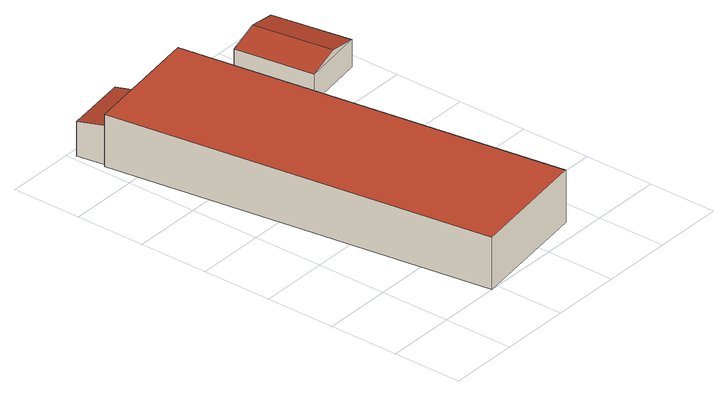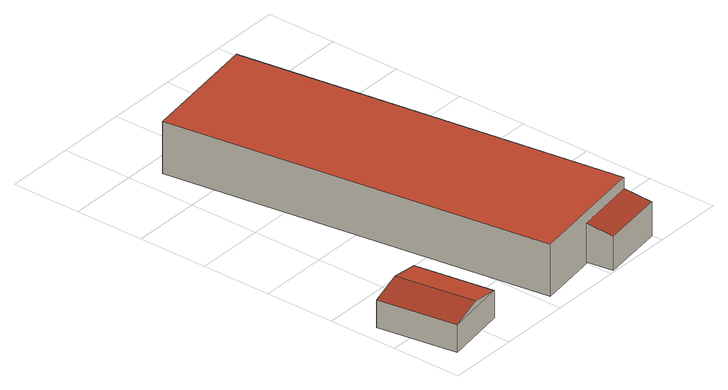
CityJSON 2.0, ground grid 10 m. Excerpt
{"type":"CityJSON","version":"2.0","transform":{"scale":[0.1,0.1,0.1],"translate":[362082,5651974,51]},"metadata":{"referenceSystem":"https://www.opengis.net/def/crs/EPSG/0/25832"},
"CityObjects":{
"building1":{"type":"Building","attributes":{"Geometrietyp2DReferenz":"3000","Gemeindeschluessel":"05315000","function":"31001_2100","roofType":"1000","measuredHeight":7.61,"storeysAboveGround":1},"address":[{"country":"Germany","locality":"Köln","thoroughfareNumber":"1","thoroughfareName":"Kunstfelder Str."}],"geometry":[{"type":"Solid","lod":"2","boundaries":[[[[0,1,2,3]],[[4,5,1,0]],[[6,7,5,4]],[[3,2,7,6]],[[4,0,3,6]],[[1,5,7,2]]]],"semantics":{"surfaces":[{"type":"WallSurface"},{"type":"RoofSurface"},{"type":"GroundSurface"}],"values":[[0,0,0,0,1,2]]}}]},
"building2":{"type":"Building","attributes":{"Geometrietyp2DReferenz":"3000","Gemeindeschluessel":"05315000","function":"51009_1610","roofType":"2100","measuredHeight":5.77},"geometry":[{"type":"Solid","lod":"2","boundaries":[[[[8,9,10,11]],[[12,13,9,8]],[[14,15,13,12]],[[11,10,15,14]],[[12,8,11,14]],[[9,13,15,10]]]],"semantics":{"surfaces":[{"type":"WallSurface"},{"type":"RoofSurface"},{"type":"GroundSurface"}],"values":[[0,0,0,0,1,2]]}}]},
"building3":{"type":"Building","attributes":{"Geometrietyp2DReferenz":"3000","Gemeindeschluessel":"05315000","function":"31001_2000","roofType":"3100","measuredHeight":5.07,"storeysAboveGround":1},"address":[{"country":"Germany","locality":"Köln","thoroughfareNumber":"1","thoroughfareName":"Kunstfelder Str."}],"geometry":[{"type":"Solid","lod":"2","boundaries":[[[[16,17,18,19]],[[20,21,17,16]],[[22,23,21,20]],[[19,18,23,22]],[[16,24,20]],[[22,25,19]],[[19,25,24,16]],[[20,24,25,22]],[[17,21,23,18]]]],"semantics":{"surfaces":[{"type":"WallSurface"},{"type":"RoofSurface"},{"type":"GroundSurface"}],"values":[[0,0,0,0,0,0,1,1,2]]}}]}
},
"vertices":[
[267,26,78],[267,26,2],[187,574,2],[187,574,78],[90,0,78],[90,0,2],[11,548,78],[11,548,2],
[102,561,62],[102,561,5],[96,600,5],[96,600,55],[11,548,62],[11,548,5],[5,587,55],[5,587,5],
[378,453,43],[378,453,3],[360,566,3],[360,566,43],[287,439,43],[287,439,3],[270,552,43],[270,552,3],[333,446,53],[315,559,53]
]}
